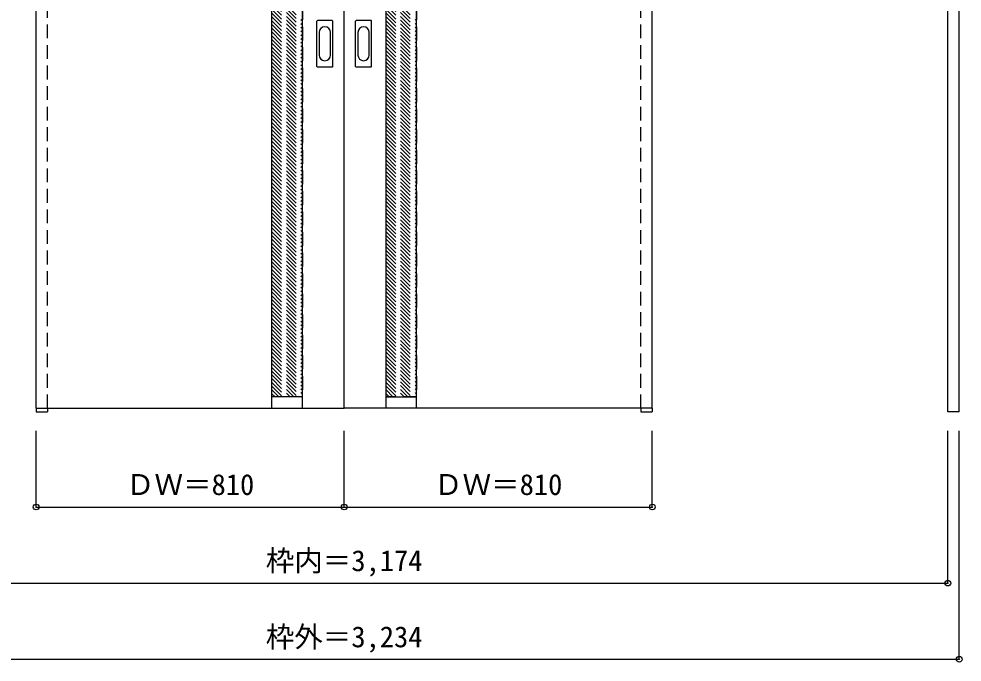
# Model space of a CAD drawing. Units: millimetres, scale not verified. Extents: x -2119 to 1667, y -1783 to 1539.
# Drawn here: x -813 to 1667, y -1783 to -93 of the extents above; entities that cross this region are included whole.
import ezdxf
from ezdxf.enums import TextEntityAlignment as Align

# ---------------------------------------------------------------- set-up
doc = ezdxf.new("R2010")
doc.units = ezdxf.units.MM
doc.header["$LTSCALE"] = 30
doc.header["$PDMODE"] = 32
doc.header["$PDSIZE"] = 15
doc.linetypes.add('DASHED1', pattern=[1.8, 1.2, -0.6])
doc.layers.add('0-0', color=4, linetype='DASHED1')
doc.layers.add('0-1_寸法', color=7, linetype='Continuous')
doc.styles.add('ＭＳ ゴシック', font='')
doc.styles.get('ＭＳ ゴシック').set_extended_font_data('MS Gothic')

msp = doc.modelspace()

# ---------------------------------------------------------------- linework, layer by layer
at = {"layer": '0-0', "color": 3, "linetype": 'Continuous'}
for p, q in [((1629.69, -1125.03), (1629.69, 1274.97)), ((1659.69, -1125.03), (1659.69, 1274.97)), ((-767.31, -1115.53), (-767.31, 1244.47)), ((-147.31, -1115.53), (-147.31, 1244.69)), ((-67.31, -1115.53), (-67.31, 1244.69)), ((42.69, -1115.53), (42.69, 1244.47)), ((152.69, -1115.53), (152.69, 1244.69)), ((232.69, -1115.53), (232.69, 1244.69)), ((852.69, -1115.53), (852.69, 1244.47)), ((-29.31, -217.53), (-29.31, -98.53)), ((11.19, -97.03), (-27.81, -97.03)), ((12.69, -217.53), (12.69, -98.53)), ((72.69, -217.53), (72.69, -98.53)), ((113.19, -97.03), (74.19, -97.03)), ((114.69, -217.53), (114.69, -98.53)), ((-27.81, -219.03), (11.19, -219.03)), ((74.19, -219.03), (113.19, -219.03)), ((-767.31, -1115.53), (42.69, -1115.53)), ((-767.31, -1115.53), (-767.31, -1125.03)), ((-737.31, -1115.53), (-737.31, -1125.03)), ((852.69, -1115.53), (42.69, -1115.53)), ((822.69, -1115.53), (822.69, -1125.03)), ((852.69, -1115.53), (852.69, -1125.03)), ((-767.31, -1125.03), (-737.31, -1125.03)), ((822.69, -1125.03), (852.69, -1125.03)), ((1659.69, -1125.03), (1629.69, -1125.03))]:
    msp.add_line(p, q, dxfattribs=at)
at = {"layer": '0-0'}
for p, q in [((-767.31, -1115.53), (-767.31, 1251.97)), ((-737.31, -1115.53), (-737.31, 1251.97)), ((-737.31, -1115.53), (-737.31, 1244.47)), ((822.69, -1115.53), (822.69, 1251.97)), ((822.69, -1115.53), (822.69, 1244.47)), ((852.69, -1115.53), (852.69, 1251.97)), ((-147.31, -18.18), (-67.31, -98.18)), ((152.69, -18.18), (232.69, -98.18)), ((-147.31, -28.08), (-67.31, -108.08)), ((-147.31, -37.98), (-67.31, -117.98)), ((-147.31, -47.88), (-67.31, -127.88)), ((152.69, -28.08), (232.69, -108.08)), ((152.69, -37.98), (232.69, -117.98)), ((152.69, -47.88), (232.69, -127.88)), ((-147.31, -57.78), (-67.31, -137.78)), ((-147.31, -67.68), (-67.31, -147.68)), ((152.69, -57.78), (232.69, -137.78)), ((152.69, -67.68), (232.69, -147.68)), ((-147.31, -77.58), (-67.31, -157.58)), ((-147.31, -87.48), (-67.31, -167.48)), ((-147.31, -97.38), (-67.31, -177.38)), ((152.69, -77.58), (232.69, -157.58)), ((152.69, -87.48), (232.69, -167.48)), ((152.69, -97.38), (232.69, -177.38)), ((-147.31, -107.27), (-67.31, -187.27)), ((-147.31, -117.17), (-67.31, -197.17)), ((152.69, -107.27), (232.69, -187.27)), ((152.69, -117.17), (232.69, -197.17)), ((-147.31, -127.07), (-67.31, -207.07)), ((-147.31, -136.97), (-67.31, -216.97)), ((-147.31, -146.87), (-67.31, -226.87)), ((152.69, -127.07), (232.69, -207.07)), ((152.69, -136.97), (232.69, -216.97)), ((152.69, -146.87), (232.69, -226.87)), ((-147.31, -156.77), (-67.31, -236.77)), ((-147.31, -166.67), (-67.31, -246.67)), ((152.69, -156.77), (232.69, -236.77)), ((152.69, -166.67), (232.69, -246.67)), ((-147.31, -176.57), (-67.31, -256.57)), ((-147.31, -186.47), (-67.31, -266.47)), ((-147.31, -196.37), (-67.31, -276.37)), ((152.69, -176.57), (232.69, -256.57)), ((152.69, -186.47), (232.69, -266.47)), ((152.69, -196.37), (232.69, -276.37)), ((-147.31, -206.27), (-67.31, -286.27)), ((-147.31, -216.17), (-67.31, -296.17)), ((152.69, -206.27), (232.69, -286.27)), ((152.69, -216.17), (232.69, -296.17)), ((-147.31, -226.07), (-67.31, -306.07)), ((-147.31, -235.97), (-67.31, -315.97)), ((-147.31, -245.87), (-67.31, -325.87)), ((152.69, -226.07), (232.69, -306.07)), ((152.69, -235.97), (232.69, -315.97)), ((152.69, -245.87), (232.69, -325.87)), ((-147.31, -255.77), (-67.31, -335.77)), ((-147.31, -265.67), (-67.31, -345.67)), ((152.69, -255.77), (232.69, -335.77)), ((152.69, -265.67), (232.69, -345.67)), ((-147.31, -275.57), (-67.31, -355.57)), ((-147.31, -285.47), (-67.31, -365.47)), ((-147.31, -295.36), (-67.31, -375.36)), ((152.69, -275.57), (232.69, -355.57)), ((152.69, -285.47), (232.69, -365.47)), ((152.69, -295.36), (232.69, -375.36)), ((-147.31, -305.26), (-67.31, -385.26)), ((-147.31, -315.16), (-67.31, -395.16)), ((152.69, -305.26), (232.69, -385.26)), ((152.69, -315.16), (232.69, -395.16)), ((-147.31, -325.06), (-67.31, -405.06)), ((-147.31, -334.96), (-67.31, -414.96)), ((-147.31, -344.86), (-67.31, -424.86)), ((152.69, -325.06), (232.69, -405.06)), ((152.69, -334.96), (232.69, -414.96)), ((152.69, -344.86), (232.69, -424.86)), ((-147.31, -354.76), (-67.31, -434.76)), ((-147.31, -364.66), (-67.31, -444.66)), ((152.69, -354.76), (232.69, -434.76)), ((152.69, -364.66), (232.69, -444.66)), ((-147.31, -374.56), (-67.31, -454.56)), ((-147.31, -384.46), (-67.31, -464.46)), ((-147.31, -394.36), (-67.31, -474.36)), ((152.69, -374.56), (232.69, -454.56)), ((152.69, -384.46), (232.69, -464.46)), ((152.69, -394.36), (232.69, -474.36)), ((-147.31, -404.26), (-67.31, -484.26)), ((-147.31, -414.16), (-67.31, -494.16)), ((152.69, -404.26), (232.69, -484.26)), ((152.69, -414.16), (232.69, -494.16)), ((-147.31, -424.06), (-67.31, -504.06)), ((-147.31, -433.96), (-67.31, -513.96)), ((-147.31, -443.86), (-67.31, -523.86)), ((152.69, -424.06), (232.69, -504.06)), ((152.69, -433.96), (232.69, -513.96)), ((152.69, -443.86), (232.69, -523.86)), ((-147.31, -453.76), (-67.31, -533.76)), ((-147.31, -463.66), (-67.31, -543.66)), ((152.69, -453.76), (232.69, -533.76)), ((152.69, -463.66), (232.69, -543.66)), ((-147.31, -473.56), (-67.31, -553.56)), ((-147.31, -483.46), (-67.31, -563.46)), ((-147.31, -493.35), (-67.31, -573.35)), ((152.69, -473.56), (232.69, -553.56)), ((152.69, -483.46), (232.69, -563.46)), ((152.69, -493.35), (232.69, -573.35)), ((-147.31, -503.25), (-67.31, -583.25)), ((-147.31, -513.15), (-67.31, -593.15)), ((152.69, -503.25), (232.69, -583.25)), ((152.69, -513.15), (232.69, -593.15)), ((-147.31, -523.05), (-67.31, -603.05)), ((-147.31, -532.95), (-67.31, -612.95)), ((-147.31, -542.85), (-67.31, -622.85)), ((152.69, -523.05), (232.69, -603.05)), ((152.69, -532.95), (232.69, -612.95)), ((152.69, -542.85), (232.69, -622.85)), ((-147.31, -552.75), (-67.31, -632.75)), ((-147.31, -562.65), (-67.31, -642.65)), ((152.69, -552.75), (232.69, -632.75)), ((152.69, -562.65), (232.69, -642.65)), ((-147.31, -572.55), (-67.31, -652.55)), ((-147.31, -582.45), (-67.31, -662.45)), ((-147.31, -592.35), (-67.31, -672.35)), ((152.69, -572.55), (232.69, -652.55)), ((152.69, -582.45), (232.69, -662.45)), ((152.69, -592.35), (232.69, -672.35)), ((-147.31, -602.25), (-67.31, -682.25)), ((-147.31, -612.15), (-67.31, -692.15)), ((152.69, -602.25), (232.69, -682.25)), ((152.69, -612.15), (232.69, -692.15)), ((-147.31, -622.05), (-67.31, -702.05)), ((-147.31, -631.95), (-67.31, -711.95)), ((-147.31, -641.85), (-67.31, -721.85)), ((152.69, -622.05), (232.69, -702.05)), ((152.69, -631.95), (232.69, -711.95)), ((152.69, -641.85), (232.69, -721.85)), ((-147.31, -651.75), (-67.31, -731.75)), ((-147.31, -661.65), (-67.31, -741.65)), ((152.69, -651.75), (232.69, -731.75)), ((152.69, -661.65), (232.69, -741.65)), ((-147.31, -671.55), (-67.31, -751.55)), ((-147.31, -681.45), (-67.31, -761.45)), ((-147.31, -691.34), (-67.31, -771.34)), ((152.69, -671.55), (232.69, -751.55)), ((152.69, -681.45), (232.69, -761.45)), ((152.69, -691.34), (232.69, -771.34)), ((-147.31, -701.24), (-67.31, -781.24)), ((-147.31, -711.14), (-67.31, -791.14)), ((152.69, -701.24), (232.69, -781.24)), ((152.69, -711.14), (232.69, -791.14)), ((-147.31, -721.04), (-67.31, -801.04)), ((-147.31, -730.94), (-67.31, -810.94)), ((-147.31, -740.84), (-67.31, -820.84)), ((152.69, -721.04), (232.69, -801.04)), ((152.69, -730.94), (232.69, -810.94)), ((152.69, -740.84), (232.69, -820.84)), ((-147.31, -750.74), (-67.31, -830.74)), ((-147.31, -760.64), (-67.31, -840.64)), ((152.69, -750.74), (232.69, -830.74)), ((152.69, -760.64), (232.69, -840.64)), ((-147.31, -770.54), (-67.31, -850.54)), ((-147.31, -780.44), (-67.31, -860.44)), ((-147.31, -790.34), (-67.31, -870.34)), ((152.69, -770.54), (232.69, -850.54)), ((152.69, -780.44), (232.69, -860.44)), ((152.69, -790.34), (232.69, -870.34)), ((-147.31, -800.24), (-67.31, -880.24)), ((-147.31, -810.14), (-67.31, -890.14)), ((152.69, -800.24), (232.69, -880.24)), ((152.69, -810.14), (232.69, -890.14)), ((-147.31, -820.04), (-67.31, -900.04)), ((-147.31, -829.94), (-67.31, -909.94)), ((-147.31, -839.84), (-67.31, -919.84)), ((152.69, -820.04), (232.69, -900.04)), ((152.69, -829.94), (232.69, -909.94)), ((152.69, -839.84), (232.69, -919.84)), ((-147.31, -849.74), (-67.31, -929.74)), ((-147.31, -859.64), (-67.31, -939.64)), ((152.69, -849.74), (232.69, -929.74)), ((152.69, -859.64), (232.69, -939.64)), ((-147.31, -869.54), (-67.31, -949.54)), ((-147.31, -879.44), (-67.31, -959.44)), ((-147.31, -889.33), (-67.31, -969.33)), ((152.69, -869.54), (232.69, -949.54)), ((152.69, -879.44), (232.69, -959.44)), ((152.69, -889.33), (232.69, -969.33)), ((-147.31, -899.23), (-67.31, -979.23)), ((-147.31, -909.13), (-67.31, -989.13)), ((152.69, -899.23), (232.69, -979.23)), ((152.69, -909.13), (232.69, -989.13)), ((-147.31, -919.03), (-67.31, -999.03)), ((-147.31, -928.93), (-67.31, -1008.93)), ((-147.31, -938.83), (-67.31, -1018.83)), ((152.69, -919.03), (232.69, -999.03)), ((152.69, -928.93), (232.69, -1008.93)), ((152.69, -938.83), (232.69, -1018.83)), ((-147.31, -948.73), (-67.31, -1028.73)), ((-147.31, -958.63), (-67.31, -1038.63)), ((152.69, -948.73), (232.69, -1028.73)), ((152.69, -958.63), (232.69, -1038.63)), ((-147.31, -968.53), (-67.31, -1048.53)), ((-147.31, -978.43), (-67.31, -1058.43)), ((-147.31, -988.33), (-67.31, -1068.33)), ((152.69, -968.53), (232.69, -1048.53)), ((152.69, -978.43), (232.69, -1058.43)), ((152.69, -988.33), (232.69, -1068.33)), ((-147.31, -998.23), (-67.31, -1078.23)), ((-147.31, -1008.13), (-69.92, -1085.53)), ((152.69, -998.23), (232.69, -1078.23)), ((152.69, -1008.13), (230.08, -1085.53)), ((-147.31, -1018.03), (-79.82, -1085.53)), ((-147.31, -1027.93), (-89.72, -1085.53)), ((-147.31, -1037.83), (-99.62, -1085.53)), ((152.69, -1018.03), (220.18, -1085.53)), ((152.69, -1027.93), (210.28, -1085.53)), ((152.69, -1037.83), (200.38, -1085.53)), ((-147.31, -1047.73), (-109.52, -1085.53)), ((-147.31, -1057.63), (-119.41, -1085.53)), ((152.69, -1047.73), (190.48, -1085.53)), ((152.69, -1057.63), (180.59, -1085.53)), ((-147.31, -1067.53), (-129.31, -1085.53)), ((-147.31, -1077.43), (-139.21, -1085.53)), ((152.69, -1067.53), (170.69, -1085.53)), ((152.69, -1077.43), (160.79, -1085.53))]:
    msp.add_line(p, q, dxfattribs=at)
at = {"layer": '0-0', "color": 7, "linetype": 'Continuous'}
for p, q in [((-23.31, -128.43), (-23.31, -187.63)), ((6.69, -187.63), (6.69, -128.43)), ((78.69, -128.43), (78.69, -187.63)), ((108.69, -187.63), (108.69, -128.43)), ((-67.31, -1085.53), (-147.31, -1085.53)), ((152.69, -1085.53), (232.69, -1085.53))]:
    msp.add_line(p, q, dxfattribs=at)
at = {"layer": '0-0'}
for points in [[(-147.31, 1236.69), (-67.31, 1236.69), (-67.31, -1085.53), (-147.31, -1085.53)], [(152.69, 1236.69), (232.69, 1236.69), (232.69, -1085.53), (152.69, -1085.53)]]:
    msp.add_lwpolyline(points, close=True, dxfattribs=at)
at = {"layer": '0-0', "color": 3, "linetype": 'Continuous'}
for centre, start, end in [((-27.81, -98.53), 90, 180), ((11.19, -98.53), 0, 90), ((74.19, -98.53), 90, 180), ((113.19, -98.53), 0, 90), ((-27.81, -217.53), 180, 270), ((11.19, -217.53), 270, 0), ((74.19, -217.53), 180, 270), ((113.19, -217.53), 270, 0)]:
    msp.add_arc(centre, 1.5, start, end, dxfattribs=at)
at = {"layer": '0-0', "color": 7, "linetype": 'Continuous'}
for centre, start, end in [((-8.31, -128.43), 0, 180), ((93.69, -128.43), 0, 180), ((-8.31, -187.63), 180, 0), ((93.69, -187.63), 180, 0)]:
    msp.add_arc(centre, 15, start, end, dxfattribs=at)
at = {"layer": '0-1_寸法', "color": 4}
for p, q in [((-767.31, -1375.03), (-767.31, -1175.03)), ((42.69, -1375.03), (42.69, -1175.03)), ((852.69, -1375.03), (852.69, -1175.03)), ((1629.69, -1575.03), (1629.69, -1175.03)), ((1659.69, -1775.03), (1659.69, -1175.03)), ((-767.31, -1375.03), (852.69, -1375.03)), ((-1544.31, -1575.03), (1629.69, -1575.03)), ((-1574.31, -1775.03), (1659.69, -1775.03))]:
    msp.add_line(p, q, dxfattribs=at)
at = {"layer": '0-1_寸法'}
for p in [(-767.31, -1375.03), (42.69, -1375.03), (852.69, -1375.03), (1629.69, -1575.03), (1659.69, -1775.03)]:
    msp.add_point(p, dxfattribs=at)

# ---------------------------------------------------------------- texts
at = {"layer": '0-1_寸法', "style": 'ＭＳ ゴシック'}
for s, p in [('ＤＷ＝810', (-531.06, -1360.03)), ('ＤＷ＝810', (278.94, -1360.03)), ('枠内＝3,174', (-163.56, -1560.03)), ('枠外＝3,234', (-163.56, -1760.03))]:
    msp.add_text(s, height=54.99, dxfattribs=at).set_placement(p, align=Align.BOTTOM_LEFT)

doc.saveas('drawing.dxf')
